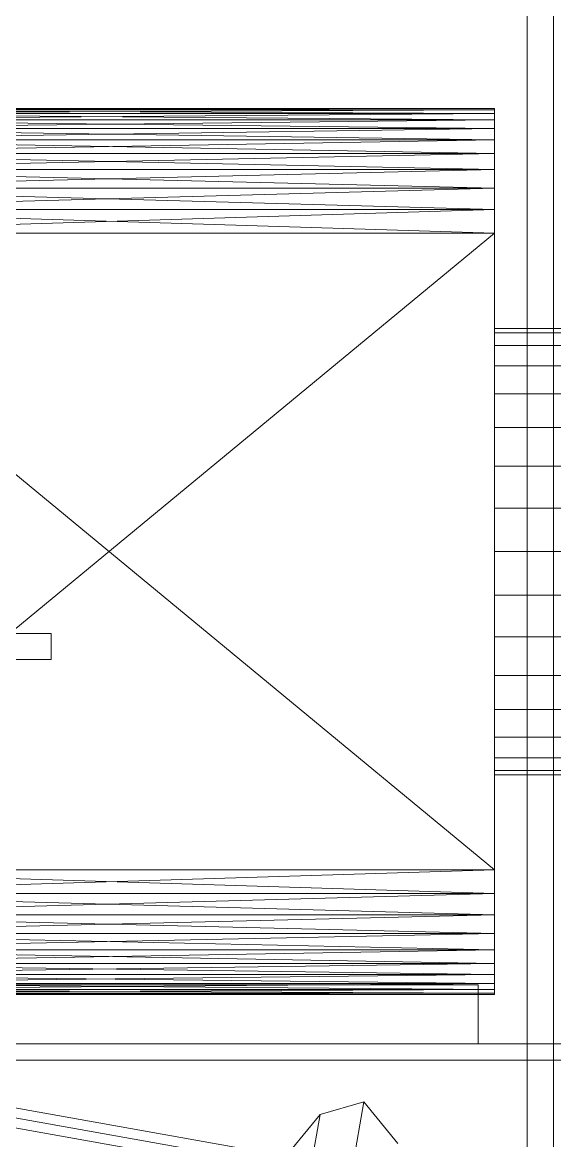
# Model space of a CAD drawing. Header units: millimetres. Extents: x -1970 to 59977, y -50268 to 6837.
# Drawn here: x 1571.2 to 1733.3, y -33413 to -33072.2 of the extents above; entities that cross this region are included whole.
import ezdxf

# ---------------------------------------------------------------- set-up
doc = ezdxf.new("R2010")
doc.units = ezdxf.units.MM
for name, color, linetype, lineweight in [('frontal_C03', 7, 'Continuous', 0), ('frontal_dos-mix', 7, 'Continuous', 0), ('frontal_secador', 7, 'Continuous', 0), ('frontal_tolva', 7, 'Continuous', 0)]:
    doc.layers.add(name, color=color, linetype=linetype, lineweight=lineweight)

msp = doc.modelspace()

# ---------------------------------------------------------------- linework, layer by layer
at = {"layer": 'frontal_C03'}
for p, q in [((1480, -33258.434), (1580, -33258.434)), ((1580, -33266.434), (1580, -33258.434)), ((1480, -33266.434), (1580, -33266.434))]:
    msp.add_line(p, q, dxfattribs=at)
at = {"layer": 'frontal_dos-mix'}
for p, q in [((265.556, -33172.991), (1915.556, -33467.991)), ((1916.084, -33465.038), (1522.328, -33394.639)), ((1915.028, -33470.945), (1521.272, -33400.546)), ((1675.24, -33401.198), (1659.422, -33489.67)), ((1675.24, -33401.198), (1661.934, -33405.072)), ((1685.588, -33413.864), (1675.24, -33401.198)), ((1661.934, -33405.072), (1645.834, -33424.575)), ((1661.934, -33405.072), (1646.987, -33488.675))]:
    msp.add_line(p, q, dxfattribs=at)
at = {"layer": 'frontal_secador'}
for p, q in [((1715, -33098.88), (1480, -33098.5)), ((1715, -33098.5), (1480, -33098.5)), ((1715, -33098.5), (1480, -33098.88)), ((1715, -33100.02), (1480, -33098.88)), ((1715, -33098.88), (1480, -33098.88)), ((1715, -33098.88), (1480, -33100.02)), ((1715, -33101.92), (1480, -33100.02)), ((1715, -33100.02), (1480, -33100.02)), ((1715, -33100.02), (1480, -33101.92)), ((1715, -33100.02), (1715, -33098.5)), ((1715, -33098.5), (1715, -33098.88)), ((1715, -33104.58), (1715, -33098.5)), ((1715, -33098.5), (1715, -33101.92)), ((1715, -33122.82), (1715, -33098.5)), ((1715, -33098.5), (1715, -33117.12)), ((1715, -33359), (1715, -33098.5)), ((1715, -33098.5), (1715, -33354.82)), ((1715, -33098.88), (1715, -33100.02)), ((1715, -33098.88), (1715, -33101.92)), ((1715, -33104.58), (1715, -33100.02)), ((1715, -33100.02), (1715, -33101.92)), ((1715, -33104.58), (1480, -33101.92)), ((1715, -33101.92), (1480, -33101.92)), ((1715, -33101.92), (1480, -33104.58)), ((1715, -33101.92), (1715, -33104.58)), ((1715, -33101.92), (1715, -33108)), ((1715, -33101.92), (1715, -33117.12)), ((1715, -33108), (1480, -33104.58)), ((1715, -33104.58), (1480, -33104.58)), ((1715, -33104.58), (1480, -33108)), ((1715, -33112.18), (1715, -33104.58)), ((1715, -33104.58), (1715, -33108)), ((1715, -33122.82), (1715, -33104.58)), ((1715, -33112.18), (1480, -33108)), ((1715, -33108), (1480, -33108)), ((1715, -33108), (1480, -33112.18)), ((1715, -33108), (1715, -33112.18)), ((1715, -33108), (1715, -33117.12)), ((1715, -33117.12), (1480, -33112.18)), ((1715, -33112.18), (1480, -33112.18)), ((1715, -33112.18), (1480, -33117.12)), ((1715, -33122.82), (1715, -33112.18)), ((1715, -33112.18), (1715, -33117.12)), ((1715, -33122.82), (1480, -33117.12)), ((1715, -33117.12), (1480, -33117.12)), ((1715, -33117.12), (1480, -33122.82)), ((1715, -33117.12), (1715, -33122.82)), ((1715, -33117.12), (1715, -33129.28)), ((1715, -33117.12), (1715, -33330.5)), ((1715, -33117.12), (1715, -33354.82)), ((1715, -33129.28), (1480, -33122.82)), ((1715, -33122.82), (1480, -33122.82)), ((1715, -33122.82), (1480, -33129.28)), ((1715, -33136.5), (1715, -33122.82)), ((1715, -33122.82), (1715, -33129.28)), ((1715, -33337.72), (1715, -33122.82)), ((1715, -33359), (1715, -33122.82)), ((1715, -33136.5), (1480, -33129.28)), ((1715, -33129.28), (1480, -33129.28)), ((1715, -33129.28), (1480, -33136.5)), ((1715, -33129.28), (1715, -33136.5)), ((1715, -33129.28), (1715, -33330.5)), ((1715, -33330.5), (1480, -33136.5)), ((1715, -33136.5), (1480, -33136.5)), ((1715, -33136.5), (1480, -33330.5)), ((1715, -33337.72), (1715, -33136.5)), ((1715, -33136.5), (1715, -33330.5)), ((1715, -33166.807), (1715, -33165.5)), ((1740, -33165.5), (1715, -33165.5)), ((1715, -33170.676), (1715, -33166.807)), ((1740, -33166.807), (1715, -33166.807)), ((1715, -33176.96), (1715, -33170.676)), ((1740, -33170.676), (1715, -33170.676)), ((1715, -33185.417), (1715, -33176.96)), ((1740, -33176.96), (1715, -33176.96)), ((1715, -33195.721), (1715, -33185.417)), ((1740, -33185.417), (1715, -33185.417)), ((1715, -33207.478), (1715, -33195.721)), ((1740, -33195.721), (1715, -33195.721)), ((1715, -33220.234), (1715, -33207.478)), ((1740, -33207.478), (1715, -33207.478)), ((1715, -33233.5), (1715, -33220.234)), ((1740, -33220.234), (1715, -33220.234)), ((1715, -33233.5), (1715, -33246.766)), ((1715, -33233.5), (1740, -33233.5)), ((1715, -33246.766), (1715, -33259.522)), ((1740, -33246.766), (1715, -33246.766)), ((1715, -33259.522), (1715, -33271.279)), ((1740, -33259.522), (1715, -33259.522)), ((1715, -33271.279), (1715, -33281.583)), ((1740, -33271.279), (1715, -33271.279)), ((1715, -33281.583), (1715, -33290.04)), ((1740, -33281.583), (1715, -33281.583)), ((1715, -33290.04), (1715, -33296.324)), ((1740, -33290.04), (1715, -33290.04)), ((1715, -33296.324), (1715, -33300.193)), ((1740, -33296.324), (1715, -33296.324)), ((1715, -33300.193), (1715, -33301.5)), ((1740, -33300.193), (1715, -33300.193)), ((1740, -33301.5), (1715, -33301.5)), ((1715, -33337.72), (1480, -33330.5)), ((1715, -33330.5), (1480, -33330.5)), ((1715, -33330.5), (1480, -33337.72)), ((1715, -33330.5), (1715, -33337.72)), ((1715, -33330.5), (1715, -33344.18)), ((1715, -33330.5), (1715, -33354.82)), ((1715, -33344.18), (1480, -33337.72)), ((1715, -33337.72), (1480, -33337.72)), ((1715, -33337.72), (1480, -33344.18)), ((1715, -33349.88), (1715, -33337.72)), ((1715, -33337.72), (1715, -33344.18)), ((1715, -33359), (1715, -33337.72)), ((1715, -33349.88), (1480, -33344.18)), ((1715, -33344.18), (1480, -33344.18)), ((1715, -33344.18), (1480, -33349.88)), ((1715, -33344.18), (1715, -33349.88)), ((1715, -33344.18), (1715, -33354.82)), ((1715, -33354.82), (1480, -33349.88)), ((1715, -33349.88), (1480, -33349.88)), ((1715, -33349.88), (1480, -33354.82)), ((1715, -33359), (1715, -33349.88)), ((1715, -33349.88), (1715, -33354.82)), ((1715, -33359), (1480, -33354.82)), ((1715, -33354.82), (1480, -33354.82)), ((1715, -33354.82), (1480, -33359)), ((1715, -33354.82), (1715, -33359)), ((1715, -33354.82), (1715, -33362.42)), ((1715, -33354.82), (1715, -33366.98)), ((1715, -33362.42), (1480, -33359)), ((1715, -33359), (1480, -33359)), ((1715, -33359), (1480, -33362.42)), ((1715, -33365.08), (1715, -33359)), ((1715, -33359), (1715, -33362.42)), ((1715, -33368.12), (1715, -33359)), ((1715, -33366.98), (1715, -33359)), ((1715, -33365.08), (1480, -33362.42)), ((1715, -33362.42), (1480, -33362.42)), ((1715, -33362.42), (1480, -33365.08)), ((1715, -33362.42), (1715, -33365.08)), ((1715, -33362.42), (1715, -33366.98)), ((1440, -33365.5), (1710, -33365.5)), ((1715, -33366.98), (1480, -33365.08)), ((1715, -33365.08), (1480, -33365.08)), ((1715, -33365.08), (1480, -33366.98)), ((1710, -33383.5), (1710, -33365.5)), ((1715, -33368.12), (1715, -33365.08)), ((1715, -33365.08), (1715, -33366.98)), ((1715, -33368.12), (1480, -33366.98)), ((1715, -33366.98), (1480, -33366.98)), ((1715, -33366.98), (1480, -33368.12)), ((1715, -33368.5), (1480, -33368.12)), ((1715, -33368.12), (1480, -33368.12)), ((1715, -33368.12), (1480, -33368.5)), ((1480, -33368.5), (1715, -33368.5)), ((1715, -33366.98), (1715, -33368.5)), ((1715, -33368.12), (1715, -33366.98)), ((1715, -33368.5), (1715, -33368.12)), ((1325, -33383.5), (2125, -33383.5)), ((1440, -33383.5), (1710, -33383.5)), ((1325, -33388.5), (2125, -33388.5))]:
    msp.add_line(p, q, dxfattribs=at)
at = {"layer": 'frontal_tolva'}
for p, q in [((1725, -32700), (1725, -33600)), ((1733, -33600), (1733, -32700))]:
    msp.add_line(p, q, dxfattribs=at)

doc.saveas('drawing.dxf')
